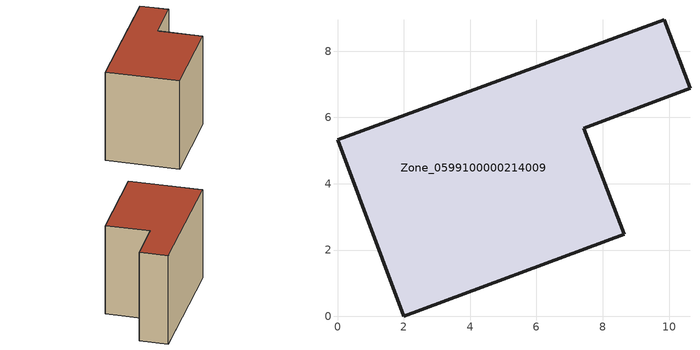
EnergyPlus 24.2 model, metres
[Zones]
Zone_0599100000214009
 floor ground (C_G): 0,5.32 9.85,8.95 10.63,6.88 7.42,5.68 8.64,2.48 2,0 z0
 wall outside (C_F): 2,0 8.64,2.48 7.42,5.68 10.63,6.88 9.85,8.95 0,5.32 2,0 z0:7.46
 roof outside (C_R): 9.85,8.95 0,5.32 2,0 8.64,2.48 7.42,5.68 10.63,6.88 z7.46
[BUILDING]
Pand.0599100000214009: North Axis=0; Terrain=City; Loads Convergence Tolerance Value=0.04; Temperature Convergence Tolerance Value=0.4; Solar Distribution=FullExterior; Maximum Number of Warmup Days=25; Minimum Number of Warmup Days=1
[Site:Location]
Rotterdam.The.Hague.AP_ZH_NLD Design_Conditions: Latitude=51.96; Longitude=4.45; Time Zone=1; Elevation=-4.5
[SITE:GROUNDTEMPERATURE:BUILDINGSURFACE]
18, 18, 18, 18, 18, 18, 18, 18, 18, 18, 18, 18
[MATERIAL] Thermal Absorptance=0.9; Solar Absorptance=0.7; Visible Absorptance=0.7
Name | Roughness | Thickness | Conductivity | Density | Specific Heat
G.TI.1946 | MediumSmooth | 0.15 | 1 | 540 | 1210
F.TI.1946 | Rough | 0.3 | 0.857143 | 1920 | 840
R.TI.1946 | MediumRough | 0.2 | 0.1 | 1500 | 1000
[CONSTRUCTION]
C_G: G.TI.1946
C_F: F.TI.1946
C_R: R.TI.1946
[ZONE]
Zone_0599100000214009: Type=1; Multiplier=1; Ceiling Height=Autocalculate; Volume=Autocalculate; Floor Area=autocalculate; Part of Total Floor Area=Yes
[ZONEINFILTRATION:DESIGNFLOWRATE]
Infil_Zone_0599100000214009: Zone or ZoneList or Space or SpaceList=Zone_0599100000214009; Schedule=AlwaysOn; Design Flow Rate Calculation Method=Flow/Area; Flow Rate per Floor Area=0.003; Constant Term Coefficient=1; Temperature Term Coefficient=0; Velocity Term Coefficient=0; Velocity Squared Term Coefficient=0
[HVACTEMPLATE:ZONE:IDEALLOADSAIRSYSTEM]
Zone_0599100000214009: Maximum Heating Supply Air Temperature=50; Minimum Cooling Supply Air Temperature=13; Maximum Heating Supply Air Humidity Ratio=0.0156; Minimum Cooling Supply Air Humidity Ratio=0.0077; Heating Limit=NoLimit; Cooling Limit=NoLimit; Dehumidification Control Type=ConstantSensibleHeatRatio; Cooling Sensible Heat Ratio=0.7; Dehumidification Setpoint=60; Humidification Control Type=None; Humidification Setpoint=30; Outdoor Air Method=None; Outdoor Air Flow Rate per Person=0.00944; Outdoor Air Flow Rate per Zone Floor Area=0; Outdoor Air Flow Rate per Zone=0; Demand Controlled Ventilation Type=None; Outdoor Air Economizer Type=NoEconomizer; Heat Recovery Type=None; Sensible Heat Recovery Effectiveness=0.7; Latent Heat Recovery Effectiveness=0.65
[ZONECONTROL:THERMOSTAT]
ThermostatControl_Zone_0599100000214009: Zone or ZoneList=Zone_0599100000214009; Control Type Schedule=DualSetpointControlType; Control 1=Thermostat_Zone_0599100000214009; Temperature Difference Between Cutout And Setpoint=0
[THERMOSTATSETPOINT:DUALSETPOINT]
Thermostat_Zone_0599100000214009: Heating Setpoint Temperature Schedule=HeatingSetpoint_Zone_0599100000214009; Cooling Setpoint Temperature Schedule=CoolingSetpoint_Zone_0599100000214009
[SCHEDULE:COMPACT]
HeatingSetpoint_Zone_0599100000214009: Through: 12/31, For: AllDays, Until: 24:00, 21
CoolingSetpoint_Zone_0599100000214009: Through: 12/31, For: AllDays, Until: 24:00, 24
DualSetpointControlType: Through: 12/31, For: AllDays, Until: 24:00, 4
AlwaysOn: Through: 12/31, For: AllDays, Until: 24:00, 1
